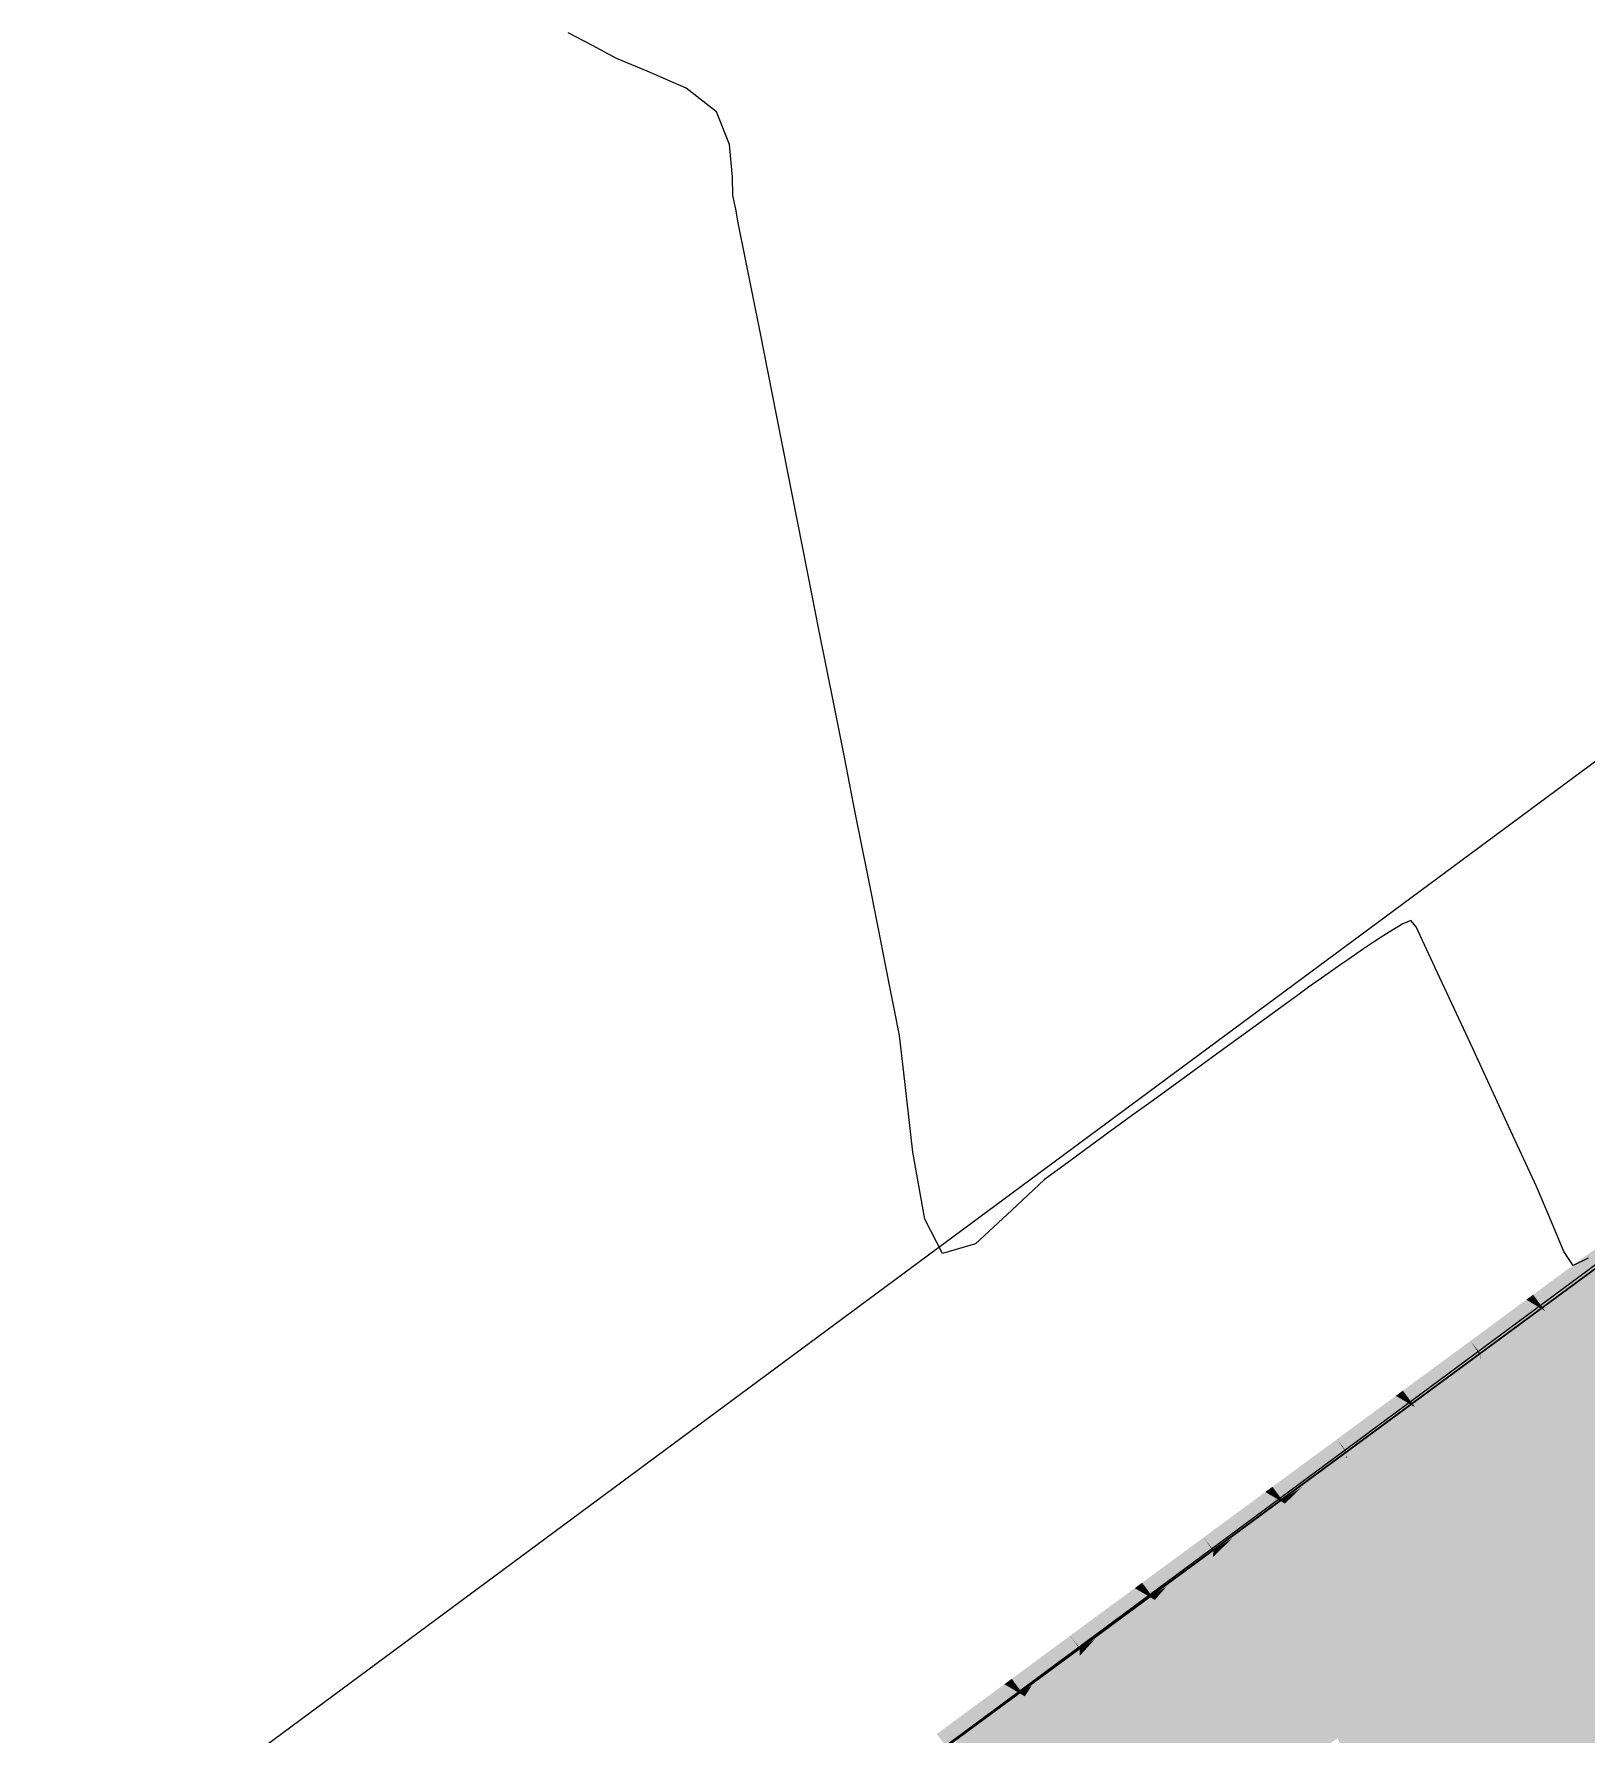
# Model space of a CAD drawing. Header units: millimetres. Extents: x 340454 to 342791, y 6993867 to 6995092.
# Drawn here: x 340753.27 to 340762.86, y 6994583.51 to 6994594.02 of the extents above; entities that cross this region are included whole.
import ezdxf

# ---------------------------------------------------------------- set-up
doc = ezdxf.new("R2010")
doc.units = ezdxf.units.MM
doc.header["$LTSCALE"] = 10
for name, color, linetype in [('A-MODELAGEM', 7, 'Continuous'), ('F-HZ-CORREDOR-FEAT', 2, 'Continuous'), ('T-HM-CURVA_INTERMEDIARIA', 45, 'Continuous'), ('URB-Calçadas', 2, 'Continuous'), ('URB-Quadras', 3, 'Continuous')]:
    doc.layers.add(name, color=color, linetype=linetype)

msp = doc.modelspace()

# ---------------------------------------------------------------- linework, layer by layer
at = {"lineweight": 20}
msp.add_lwpolyline([(340782.27, 6994557.101), (340785.611, 6994569.974), (340769.737, 6994591.412), (340755.742, 6994581.105), (340753.641, 6994579.535), (340782.27, 6994557.101)], close=True, dxfattribs=at)
at = {"layer": 'A-MODELAGEM', "color": 11, "linetype": 'Continuous', "lineweight": -3}
for points in [[(340762.529, 6994586.226), (340762.557, 6994586.188), (340762.965, 6994586.547)], [(340762.965, 6994586.547), (340762.557, 6994586.188), (340763.021, 6994586.464)], [(340762.557, 6994586.188), (340762.589, 6994586.145), (340763.021, 6994586.464)], [(340763.002, 6994585.588), (340763.024, 6994586.438), (340762.603, 6994586.126)], [(340762.603, 6994586.126), (340763.024, 6994586.438), (340762.81, 6994586.294)], [(340763.024, 6994586.438), (340763.025, 6994586.452), (340762.81, 6994586.294)], [(340762.487, 6994586.195), (340762.528, 6994586.17), (340762.529, 6994586.226)], [(340762.529, 6994586.226), (340762.528, 6994586.17), (340762.557, 6994586.188)], [(340762.603, 6994586.126), (340762.81, 6994586.294), (340762.596, 6994586.136)], [(340762.142, 6994585.94), (340762.528, 6994586.17), (340762.487, 6994586.195)], [(340762.142, 6994585.94), (340762.204, 6994585.861), (340762.528, 6994586.17)], [(340762.233, 6994584.947), (340762.603, 6994586.126), (340762.202, 6994585.829)], [(340762.202, 6994585.829), (340762.603, 6994586.126), (340762.381, 6994585.979)], [(340762.528, 6994586.17), (340762.204, 6994585.861), (340762.581, 6994586.139)], [(340762.674, 6994584.352), (340762.603, 6994586.126), (340762.233, 6994584.947)], [(340762.603, 6994586.126), (340762.591, 6994586.133), (340762.381, 6994585.979)], [(340762.528, 6994586.17), (340762.581, 6994586.14), (340762.557, 6994586.188)], [(340762.528, 6994586.17), (340762.581, 6994586.139), (340762.581, 6994586.14)], [(340762.557, 6994586.188), (340762.581, 6994586.14), (340762.589, 6994586.145)], [(340762.603, 6994586.126), (340762.596, 6994586.136), (340762.591, 6994586.133)], [(340762.674, 6994584.352), (340763.002, 6994585.588), (340762.603, 6994586.126)], [(340761.724, 6994585.633), (340761.755, 6994585.592), (340762.142, 6994585.94)], [(340762.142, 6994585.94), (340761.755, 6994585.592), (340762.198, 6994585.857)], [(340762.142, 6994585.94), (340762.201, 6994585.859), (340762.204, 6994585.861)], [(340762.142, 6994585.94), (340762.198, 6994585.857), (340762.201, 6994585.859)], [(340762.202, 6994585.829), (340762.381, 6994585.979), (340762.202, 6994585.847)], [(340761.755, 6994585.592), (340761.784, 6994585.552), (340762.198, 6994585.857)], [(340761.8, 6994585.531), (340762.2, 6994585.828), (340761.949, 6994585.661)], [(340762.178, 6994585.021), (340762.2, 6994585.828), (340761.8, 6994585.531)], [(340762.2, 6994585.828), (340762.201, 6994585.846), (340761.949, 6994585.661)], [(340762.233, 6994584.947), (340762.202, 6994585.829), (340762.178, 6994585.021)], [(340762.178, 6994585.021), (340762.202, 6994585.829), (340762.2, 6994585.828)], [(340762.2, 6994585.828), (340762.202, 6994585.829), (340762.202, 6994585.847)], [(340762.2, 6994585.828), (340762.202, 6994585.847), (340762.201, 6994585.846)], [(340761.318, 6994585.333), (340761.379, 6994585.253), (340761.681, 6994585.601)], [(340761.681, 6994585.601), (340761.379, 6994585.253), (340761.38, 6994585.254)], [(340761.681, 6994585.601), (340761.38, 6994585.254), (340761.732, 6994585.571)], [(340761.681, 6994585.601), (340761.732, 6994585.571), (340761.724, 6994585.633)], [(340761.724, 6994585.633), (340761.732, 6994585.571), (340761.755, 6994585.592)], [(340761.755, 6994585.592), (340761.732, 6994585.571), (340761.775, 6994585.545)], [(340761.755, 6994585.592), (340761.775, 6994585.546), (340761.784, 6994585.552)], [(340761.755, 6994585.592), (340761.775, 6994585.545), (340761.775, 6994585.546)], [(340761.8, 6994585.531), (340761.949, 6994585.661), (340761.79, 6994585.544)], [(340762.975, 6994584.545), (340763.002, 6994585.588), (340762.674, 6994584.352)], [(340761.411, 6994584.376), (340761.8, 6994585.531), (340761.379, 6994585.218)], [(340761.379, 6994585.218), (340761.8, 6994585.531), (340761.525, 6994585.35)], [(340761.732, 6994585.571), (340761.38, 6994585.254), (340761.775, 6994585.545)], [(340761.83, 6994583.81), (340761.8, 6994585.531), (340761.411, 6994584.376)], [(340761.8, 6994585.531), (340761.784, 6994585.54), (340761.525, 6994585.35)], [(340761.8, 6994585.531), (340761.79, 6994585.544), (340761.784, 6994585.54)], [(340761.83, 6994583.81), (340762.178, 6994585.021), (340761.8, 6994585.531)], [(340760.919, 6994585.039), (340760.948, 6994585), (340761.318, 6994585.333)], [(340761.318, 6994585.333), (340760.948, 6994585), (340761.375, 6994585.25)], [(340761.318, 6994585.333), (340761.377, 6994585.252), (340761.379, 6994585.253)], [(340761.318, 6994585.333), (340761.375, 6994585.25), (340761.377, 6994585.252)], [(340761.379, 6994585.218), (340761.525, 6994585.35), (340761.378, 6994585.241)], [(340760.948, 6994585), (340760.979, 6994584.959), (340761.375, 6994585.25)], [(340760.996, 6994584.935), (340761.376, 6994585.217), (340761.102, 6994585.038)], [(340761.353, 6994584.455), (340761.376, 6994585.217), (340760.996, 6994584.935)], [(340761.376, 6994585.217), (340761.377, 6994585.241), (340761.102, 6994585.038)], [(340761.411, 6994584.376), (340761.379, 6994585.218), (340761.353, 6994584.455)], [(340761.353, 6994584.455), (340761.379, 6994585.218), (340761.376, 6994585.217)], [(340761.376, 6994585.217), (340761.379, 6994585.218), (340761.378, 6994585.241)], [(340761.376, 6994585.217), (340761.378, 6994585.241), (340761.377, 6994585.241)], [(340760.494, 6994584.726), (340760.555, 6994584.646), (340760.875, 6994585.007)], [(340760.875, 6994585.007), (340760.555, 6994584.646), (340760.556, 6994584.647)], [(340760.875, 6994585.007), (340760.556, 6994584.647), (340760.924, 6994584.978)], [(340760.924, 6994584.978), (340760.556, 6994584.647), (340760.969, 6994584.951)], [(340760.875, 6994585.007), (340760.924, 6994584.978), (340760.919, 6994585.039)], [(340760.919, 6994585.039), (340760.924, 6994584.978), (340760.948, 6994585)], [(340760.948, 6994585), (340760.924, 6994584.978), (340760.969, 6994584.951)], [(340760.948, 6994585), (340760.969, 6994584.951), (340760.969, 6994584.952)], [(340760.948, 6994585), (340760.969, 6994584.952), (340760.979, 6994584.959)], [(340760.996, 6994584.935), (340760.984, 6994584.952), (340760.977, 6994584.947)], [(340760.996, 6994584.935), (340761.102, 6994585.038), (340760.984, 6994584.952)], [(340762.149, 6994584.015), (340762.178, 6994585.021), (340761.83, 6994583.81)], [(340762.149, 6994584.015), (340762.233, 6994584.947), (340762.178, 6994585.021)], [(340760.59, 6994583.805), (340760.996, 6994584.935), (340760.555, 6994584.608)], [(340760.555, 6994584.608), (340760.996, 6994584.935), (340760.674, 6994584.724)], [(340760.987, 6994583.269), (340760.996, 6994584.935), (340760.59, 6994583.805)], [(340760.996, 6994584.935), (340760.977, 6994584.947), (340760.674, 6994584.724)], [(340760.987, 6994583.269), (340761.353, 6994584.455), (340760.996, 6994584.935)], [(340762.262, 6994584.088), (340762.233, 6994584.947), (340762.149, 6994584.015)], [(340762.674, 6994584.352), (340762.233, 6994584.947), (340762.262, 6994584.088)], [(340760.114, 6994584.446), (340760.142, 6994584.409), (340760.494, 6994584.726)], [(340760.494, 6994584.726), (340760.142, 6994584.409), (340760.551, 6994584.644)], [(340760.142, 6994584.409), (340760.174, 6994584.365), (340760.551, 6994584.644)], [(340760.552, 6994584.606), (340760.553, 6994584.635), (340760.264, 6994584.422)], [(340760.494, 6994584.726), (340760.553, 6994584.645), (340760.555, 6994584.646)], [(340760.494, 6994584.726), (340760.551, 6994584.644), (340760.553, 6994584.645)], [(340760.552, 6994584.606), (340760.555, 6994584.608), (340760.554, 6994584.636)], [(340760.552, 6994584.606), (340760.554, 6994584.636), (340760.553, 6994584.635)], [(340760.555, 6994584.608), (340760.674, 6994584.724), (340760.554, 6994584.636)], [(340760.527, 6994583.889), (340760.552, 6994584.606), (340760.193, 6994584.34)], [(340760.193, 6994584.34), (340760.552, 6994584.606), (340760.264, 6994584.422)], [(340760.59, 6994583.805), (340760.555, 6994584.608), (340760.527, 6994583.889)], [(340760.527, 6994583.889), (340760.555, 6994584.608), (340760.552, 6994584.606)], [(340762.975, 6994584.545), (340762.674, 6994584.352), (340762.959, 6994583.923)], [(340760.069, 6994584.413), (340760.116, 6994584.385), (340760.114, 6994584.446)], [(340760.114, 6994584.446), (340760.116, 6994584.385), (340760.142, 6994584.409)], [(340761.323, 6994583.485), (340761.353, 6994584.455), (340760.987, 6994583.269)], [(340761.323, 6994583.485), (340761.411, 6994584.376), (340761.353, 6994584.455)], [(340759.67, 6994584.119), (340759.731, 6994584.039), (340760.069, 6994584.413)], [(340760.069, 6994584.413), (340759.731, 6994584.039), (340759.732, 6994584.039)], [(340760.069, 6994584.413), (340759.732, 6994584.039), (340760.116, 6994584.385)], [(340760.116, 6994584.385), (340759.732, 6994584.039), (340760.163, 6994584.357)], [(340759.769, 6994583.233), (340760.193, 6994584.34), (340759.732, 6994583.998)], [(340759.732, 6994583.998), (340760.193, 6994584.34), (340759.825, 6994584.1)], [(340760.143, 6994582.728), (340760.193, 6994584.34), (340759.769, 6994583.233)], [(340760.193, 6994584.34), (340760.17, 6994584.353), (340759.825, 6994584.1)], [(340760.142, 6994584.409), (340760.116, 6994584.385), (340760.163, 6994584.357)], [(340760.142, 6994584.409), (340760.163, 6994584.357), (340760.163, 6994584.358)], [(340760.142, 6994584.409), (340760.163, 6994584.358), (340760.174, 6994584.365)], [(340760.143, 6994582.728), (340760.527, 6994583.889), (340760.193, 6994584.34)], [(340760.193, 6994584.34), (340760.178, 6994584.36), (340760.17, 6994584.353)], [(340760.193, 6994584.34), (340760.264, 6994584.422), (340760.178, 6994584.36)], [(340761.442, 6994583.561), (340761.411, 6994584.376), (340761.323, 6994583.485)], [(340761.83, 6994583.81), (340761.411, 6994584.376), (340761.442, 6994583.561)], [(340762.674, 6994584.352), (340762.262, 6994584.088), (340762.278, 6994583.626)], [(340762.674, 6994584.352), (340762.278, 6994583.626), (340762.959, 6994583.923)], [(340759.309, 6994583.853), (340759.335, 6994583.817), (340759.67, 6994584.119)], [(340759.67, 6994584.119), (340759.335, 6994583.817), (340759.728, 6994584.037)], [(340759.67, 6994584.119), (340759.73, 6994584.038), (340759.731, 6994584.039)], [(340759.67, 6994584.119), (340759.728, 6994584.037), (340759.73, 6994584.038)], [(340759.335, 6994583.817), (340759.369, 6994583.772), (340759.728, 6994584.037)], [(340759.728, 6994583.995), (340759.729, 6994584.029), (340759.433, 6994583.812)], [(340759.728, 6994583.995), (340759.732, 6994583.998), (340759.73, 6994584.03)], [(340759.728, 6994583.995), (340759.73, 6994584.03), (340759.729, 6994584.029)], [(340759.732, 6994583.998), (340759.825, 6994584.1), (340759.73, 6994584.03)], [(340762.149, 6994584.015), (340761.83, 6994583.81), (340762.131, 6994583.356)], [(340762.149, 6994584.015), (340762.131, 6994583.356), (340762.278, 6994583.626)], [(340762.262, 6994584.088), (340762.149, 6994584.015), (340762.278, 6994583.626)], [(340759.702, 6994583.323), (340759.728, 6994583.995), (340759.39, 6994583.744)], [(340759.39, 6994583.744), (340759.728, 6994583.995), (340759.433, 6994583.812)], [(340759.769, 6994583.233), (340759.732, 6994583.998), (340759.702, 6994583.323)], [(340759.702, 6994583.323), (340759.732, 6994583.998), (340759.728, 6994583.995)], [(340762.959, 6994583.923), (340762.278, 6994583.626), (340762.307, 6994582.789)], [(340762.959, 6994583.923), (340762.307, 6994582.789), (340762.937, 6994583.073)], [(340758.846, 6994583.512), (340758.907, 6994583.431), (340759.263, 6994583.819)], [(340759.263, 6994583.819), (340758.907, 6994583.431), (340758.907, 6994583.432)], [(340759.263, 6994583.819), (340758.907, 6994583.432), (340759.308, 6994583.793)], [(340759.308, 6994583.793), (340758.907, 6994583.432), (340759.357, 6994583.763)], [(340759.263, 6994583.819), (340759.308, 6994583.793), (340759.309, 6994583.853)], [(340759.309, 6994583.853), (340759.308, 6994583.793), (340759.335, 6994583.817)], [(340759.335, 6994583.817), (340759.308, 6994583.793), (340759.357, 6994583.763)], [(340759.335, 6994583.817), (340759.357, 6994583.763), (340759.357, 6994583.764)], [(340759.335, 6994583.817), (340759.357, 6994583.764), (340759.369, 6994583.772)], [(340759.39, 6994583.744), (340759.433, 6994583.812), (340759.373, 6994583.767)], [(340760.495, 6994582.954), (340760.527, 6994583.889), (340760.143, 6994582.728)], [(340760.495, 6994582.954), (340760.59, 6994583.805), (340760.527, 6994583.889)], [(340760.623, 6994583.035), (340760.59, 6994583.805), (340760.495, 6994582.954)], [(340760.987, 6994583.269), (340760.59, 6994583.805), (340760.623, 6994583.035)], [(340761.83, 6994583.81), (340761.442, 6994583.561), (340761.46, 6994583.09)], [(340761.83, 6994583.81), (340761.46, 6994583.09), (340762.131, 6994583.356)], [(340758.949, 6994582.659), (340759.39, 6994583.744), (340758.908, 6994583.387)], [(340758.908, 6994583.387), (340759.39, 6994583.744), (340758.979, 6994583.478)], [(340759.3, 6994582.186), (340759.39, 6994583.744), (340758.949, 6994582.659)], [(340759.39, 6994583.744), (340759.363, 6994583.76), (340758.979, 6994583.478)], [(340759.3, 6994582.186), (340759.702, 6994583.323), (340759.39, 6994583.744)], [(340759.39, 6994583.744), (340759.373, 6994583.767), (340759.363, 6994583.76)], [(340762.278, 6994583.626), (340762.131, 6994583.356), (340762.307, 6994582.789)], [(340761.442, 6994583.561), (340761.323, 6994583.485), (340761.46, 6994583.09)]]:
    msp.add_solid(points, dxfattribs=at)
at = {"layer": 'A-MODELAGEM', "color": 161, "linetype": 'Continuous', "lineweight": -3}
for points in [[(340762.81, 6994586.294), (340763.025, 6994586.466), (340762.589, 6994586.145)], [(340762.589, 6994586.145), (340762.589, 6994586.145), (340763.025, 6994586.466)], [(340762.589, 6994586.145), (340763.025, 6994586.466), (340763.021, 6994586.464)], [(340762.81, 6994586.294), (340763.025, 6994586.452), (340763.025, 6994586.466)], [(340762.81, 6994586.294), (340762.589, 6994586.145), (340762.596, 6994586.136)], [(340762.381, 6994585.979), (340762.581, 6994586.139), (340762.201, 6994585.859)], [(340762.204, 6994585.861), (340762.201, 6994585.859), (340762.581, 6994586.139)], [(340762.204, 6994585.861), (340762.581, 6994586.139), (340762.581, 6994586.139)], [(340762.381, 6994585.979), (340762.591, 6994586.133), (340762.581, 6994586.139)], [(340762.591, 6994586.133), (340762.589, 6994586.145), (340762.581, 6994586.139)], [(340762.581, 6994586.14), (340762.581, 6994586.139), (340762.589, 6994586.145)], [(340762.581, 6994586.14), (340762.589, 6994586.145), (340762.589, 6994586.145)], [(340762.581, 6994586.14), (340762.581, 6994586.139), (340762.581, 6994586.139)], [(340762.591, 6994586.133), (340762.596, 6994586.136), (340762.589, 6994586.145)], [(340762.381, 6994585.979), (340762.201, 6994585.859), (340762.202, 6994585.847)], [(340761.949, 6994585.661), (340762.201, 6994585.859), (340761.784, 6994585.552)], [(340761.784, 6994585.552), (340761.784, 6994585.552), (340762.201, 6994585.859)], [(340761.784, 6994585.552), (340762.201, 6994585.859), (340762.198, 6994585.857)], [(340761.949, 6994585.661), (340762.201, 6994585.846), (340762.201, 6994585.859)], [(340762.198, 6994585.857), (340762.201, 6994585.859), (340762.201, 6994585.859)], [(340762.204, 6994585.861), (340762.201, 6994585.859), (340762.201, 6994585.859)], [(340762.202, 6994585.847), (340762.201, 6994585.859), (340762.201, 6994585.846)], [(340761.949, 6994585.661), (340761.784, 6994585.552), (340761.79, 6994585.544)], [(340761.525, 6994585.35), (340761.775, 6994585.545), (340761.377, 6994585.252)], [(340761.38, 6994585.254), (340761.377, 6994585.252), (340761.775, 6994585.545)], [(340761.38, 6994585.254), (340761.775, 6994585.545), (340761.775, 6994585.545)], [(340761.525, 6994585.35), (340761.784, 6994585.54), (340761.775, 6994585.545)], [(340761.784, 6994585.54), (340761.784, 6994585.552), (340761.775, 6994585.545)], [(340761.775, 6994585.546), (340761.775, 6994585.545), (340761.784, 6994585.552)], [(340761.775, 6994585.546), (340761.784, 6994585.552), (340761.784, 6994585.552)], [(340761.775, 6994585.545), (340761.775, 6994585.545), (340761.775, 6994585.546)], [(340761.784, 6994585.54), (340761.79, 6994585.544), (340761.784, 6994585.552)], [(340761.525, 6994585.35), (340761.377, 6994585.252), (340761.378, 6994585.241)], [(340761.102, 6994585.038), (340761.377, 6994585.252), (340760.979, 6994584.958)], [(340760.979, 6994584.959), (340760.979, 6994584.958), (340761.377, 6994585.252)], [(340760.979, 6994584.959), (340761.377, 6994585.252), (340761.375, 6994585.25)], [(340761.102, 6994585.038), (340761.377, 6994585.241), (340761.377, 6994585.252)], [(340761.375, 6994585.25), (340761.377, 6994585.252), (340761.377, 6994585.252)], [(340761.38, 6994585.254), (340761.379, 6994585.253), (340761.377, 6994585.252)], [(340761.379, 6994585.253), (340761.377, 6994585.252), (340761.377, 6994585.252)], [(340761.378, 6994585.241), (340761.377, 6994585.252), (340761.377, 6994585.241)], [(340760.674, 6994584.724), (340760.969, 6994584.951), (340760.554, 6994584.645)], [(340760.556, 6994584.647), (340760.554, 6994584.645), (340760.969, 6994584.951)], [(340760.556, 6994584.647), (340760.969, 6994584.951), (340760.969, 6994584.951)], [(340760.674, 6994584.724), (340760.977, 6994584.947), (340760.969, 6994584.951)], [(340760.969, 6994584.952), (340760.979, 6994584.958), (340760.979, 6994584.959)], [(340760.977, 6994584.947), (340760.979, 6994584.958), (340760.969, 6994584.951)], [(340760.969, 6994584.952), (340760.969, 6994584.951), (340760.979, 6994584.958)], [(340760.969, 6994584.951), (340760.969, 6994584.951), (340760.969, 6994584.952)], [(340760.977, 6994584.947), (340760.984, 6994584.952), (340760.979, 6994584.958)], [(340761.102, 6994585.038), (340760.979, 6994584.958), (340760.984, 6994584.952)], [(340760.264, 6994584.422), (340760.554, 6994584.645), (340760.174, 6994584.365)], [(340760.174, 6994584.365), (340760.174, 6994584.365), (340760.554, 6994584.645)], [(340760.174, 6994584.365), (340760.554, 6994584.645), (340760.551, 6994584.644)], [(340760.264, 6994584.422), (340760.553, 6994584.635), (340760.554, 6994584.645)], [(340760.551, 6994584.644), (340760.554, 6994584.645), (340760.553, 6994584.645)], [(340760.555, 6994584.646), (340760.553, 6994584.645), (340760.554, 6994584.645)], [(340760.554, 6994584.636), (340760.554, 6994584.645), (340760.553, 6994584.635)], [(340760.674, 6994584.724), (340760.554, 6994584.645), (340760.554, 6994584.636)], [(340760.556, 6994584.647), (340760.555, 6994584.646), (340760.554, 6994584.645)], [(340759.825, 6994584.1), (340760.163, 6994584.357), (340759.73, 6994584.038)], [(340759.732, 6994584.039), (340759.73, 6994584.038), (340760.163, 6994584.357)], [(340759.732, 6994584.039), (340760.163, 6994584.357), (340760.163, 6994584.357)], [(340759.825, 6994584.1), (340760.17, 6994584.353), (340760.163, 6994584.357)], [(340760.17, 6994584.353), (340760.174, 6994584.365), (340760.163, 6994584.357)], [(340760.163, 6994584.358), (340760.163, 6994584.357), (340760.174, 6994584.365)], [(340760.163, 6994584.358), (340760.174, 6994584.365), (340760.174, 6994584.365)], [(340760.163, 6994584.357), (340760.163, 6994584.357), (340760.163, 6994584.358)], [(340760.17, 6994584.353), (340760.178, 6994584.36), (340760.174, 6994584.365)], [(340760.264, 6994584.422), (340760.174, 6994584.365), (340760.178, 6994584.36)], [(340759.433, 6994583.812), (340759.73, 6994584.038), (340759.369, 6994583.772)], [(340759.369, 6994583.772), (340759.369, 6994583.772), (340759.73, 6994584.038)], [(340759.369, 6994583.772), (340759.73, 6994584.038), (340759.728, 6994584.037)], [(340759.433, 6994583.812), (340759.729, 6994584.029), (340759.73, 6994584.038)], [(340759.728, 6994584.037), (340759.73, 6994584.038), (340759.73, 6994584.038)], [(340759.73, 6994584.03), (340759.73, 6994584.038), (340759.729, 6994584.029)], [(340759.825, 6994584.1), (340759.73, 6994584.038), (340759.73, 6994584.03)], [(340759.731, 6994584.039), (340759.73, 6994584.038), (340759.73, 6994584.038)], [(340759.732, 6994584.039), (340759.731, 6994584.039), (340759.73, 6994584.038)], [(340759.433, 6994583.812), (340759.369, 6994583.772), (340759.373, 6994583.767)], [(340758.979, 6994583.478), (340759.357, 6994583.763), (340758.906, 6994583.431)], [(340758.907, 6994583.432), (340758.906, 6994583.431), (340759.357, 6994583.763)], [(340758.907, 6994583.432), (340759.357, 6994583.763), (340759.357, 6994583.763)], [(340758.979, 6994583.478), (340759.363, 6994583.76), (340759.357, 6994583.763)], [(340759.363, 6994583.76), (340759.369, 6994583.772), (340759.357, 6994583.763)], [(340759.357, 6994583.764), (340759.357, 6994583.763), (340759.369, 6994583.772)], [(340759.357, 6994583.764), (340759.369, 6994583.772), (340759.369, 6994583.772)], [(340759.357, 6994583.763), (340759.357, 6994583.763), (340759.357, 6994583.764)], [(340759.363, 6994583.76), (340759.373, 6994583.767), (340759.369, 6994583.772)]]:
    msp.add_solid(points, dxfattribs=at)
at = {"layer": 'F-HZ-CORREDOR-FEAT', "color": 2, "linetype": 'Continuous', "lineweight": -3}
msp.add_polyline3d([(340782.259, 6994557.11, 730.967), (340785.553, 6994569.801, 730.416), (340784.56, 6994571.141, 730.434), (340779.9, 6994577.435, 730.521), (340769.616, 6994591.324, 730.712), (340755.61, 6994581.002, 731.445), (340753.641, 6994579.535, 731.549), (340782.259, 6994557.11, 730.967)], dxfattribs=at)
at = {"layer": 'T-HM-CURVA_INTERMEDIARIA', "color": 45, "linetype": 'Continuous', "lineweight": -3, "elevation": 731, "flags": 128}
msp.add_lwpolyline([(340762.869, 6994586.451), (340762.776, 6994586.407), (340762.719, 6994586.492), (340762.643, 6994586.676), (340762.55, 6994586.895), (340762.392, 6994587.237), (340762.142, 6994587.777), (340761.91, 6994588.277), (340761.807, 6994588.498), (340761.773, 6994588.537), (340761.725, 6994588.517), (340761.64, 6994588.466), (340761.59, 6994588.434), (340761.543, 6994588.403), (340761.476, 6994588.358), (340761.426, 6994588.324), (340761.384, 6994588.295), (340761.341, 6994588.265), (340761.291, 6994588.23), (340761.222, 6994588.182), (340761.142, 6994588.125), (340761.075, 6994588.076), (340761.008, 6994588.028), (340760.857, 6994587.918), (340760.574, 6994587.712), (340760.32, 6994587.527), (340760.169, 6994587.417), (340760.049, 6994587.33), (340759.905, 6994587.225), (340759.764, 6994587.122), (340759.653, 6994587.041), (340759.512, 6994586.938), (340759.309, 6994586.748), (340759.084, 6994586.54), (340758.882, 6994586.48), (340758.773, 6994586.692), (340758.698, 6994587.106), (340758.649, 6994587.544), (340758.615, 6994587.827), (340758.584, 6994587.983), (340758.56, 6994588.108), (340758.529, 6994588.264), (340758.485, 6994588.486), (340758.419, 6994588.817), (340758.344, 6994589.195), (340758.273, 6994589.557), (340758.214, 6994589.855), (340758.165, 6994590.101), (340758.12, 6994590.326), (340758.075, 6994590.556), (340758.023, 6994590.818), (340757.982, 6994591.025), (340757.93, 6994591.287), (340757.856, 6994591.662), (340757.754, 6994592.175), (340757.663, 6994592.634), (340757.62, 6994592.848), (340757.604, 6994592.933), (340757.587, 6994593.017), (340757.585, 6994593.13), (340757.566, 6994593.333), (340757.485, 6994593.535), (340757.298, 6994593.68), (340757.058, 6994593.785), (340756.867, 6994593.864), (340756.719, 6994593.944), (340756.57, 6994594.023)], dxfattribs=at)
at = {"layer": 'URB-Calçadas', "lineweight": 0}
msp.add_lwpolyline([(340906.482, 6994496.93, -0.090947), (340799.111, 6994606.609, 0.475649), (340788.845, 6994608.722), (340739.93, 6994572.502, 0.267986), (340737.938, 6994567.915, -0.173456), (340714.47, 6994467.492, 0.151029)], format="xyb", dxfattribs=at)
at = {"layer": 'URB-Quadras', "color": 252, "lineweight": 0}
msp.add_lwpolyline([(340815.241, 6994491.926, 0.038213), (340872.813, 6994444.815, 0.427498), (340879.9, 6994446.24), (340906.67, 6994488.537, 0.399537), (340905.329, 6994495.296, -0.090947), (340797.453, 6994605.491, 0.427165), (340790.332, 6994606.713), (340742.106, 6994571.002, 0.26508), (340740.108, 6994566.469, -0.172307), (340715.611, 6994465.576, -0.089172), (340715.611, 6994465.576, -2.016247), (340701.917, 6994473.704, 0.157194), (340704.27, 6994475.674, 0.197995), (340722.466, 6994581.029, 0.104869), (340721.604, 6994582.915), (340685.606, 6994631.482, 0.2535), (340684.742, 6994631.884, -0.18056), (340678.012, 6994633.945)], format="xyb", dxfattribs=at)

doc.saveas('drawing.dxf')
